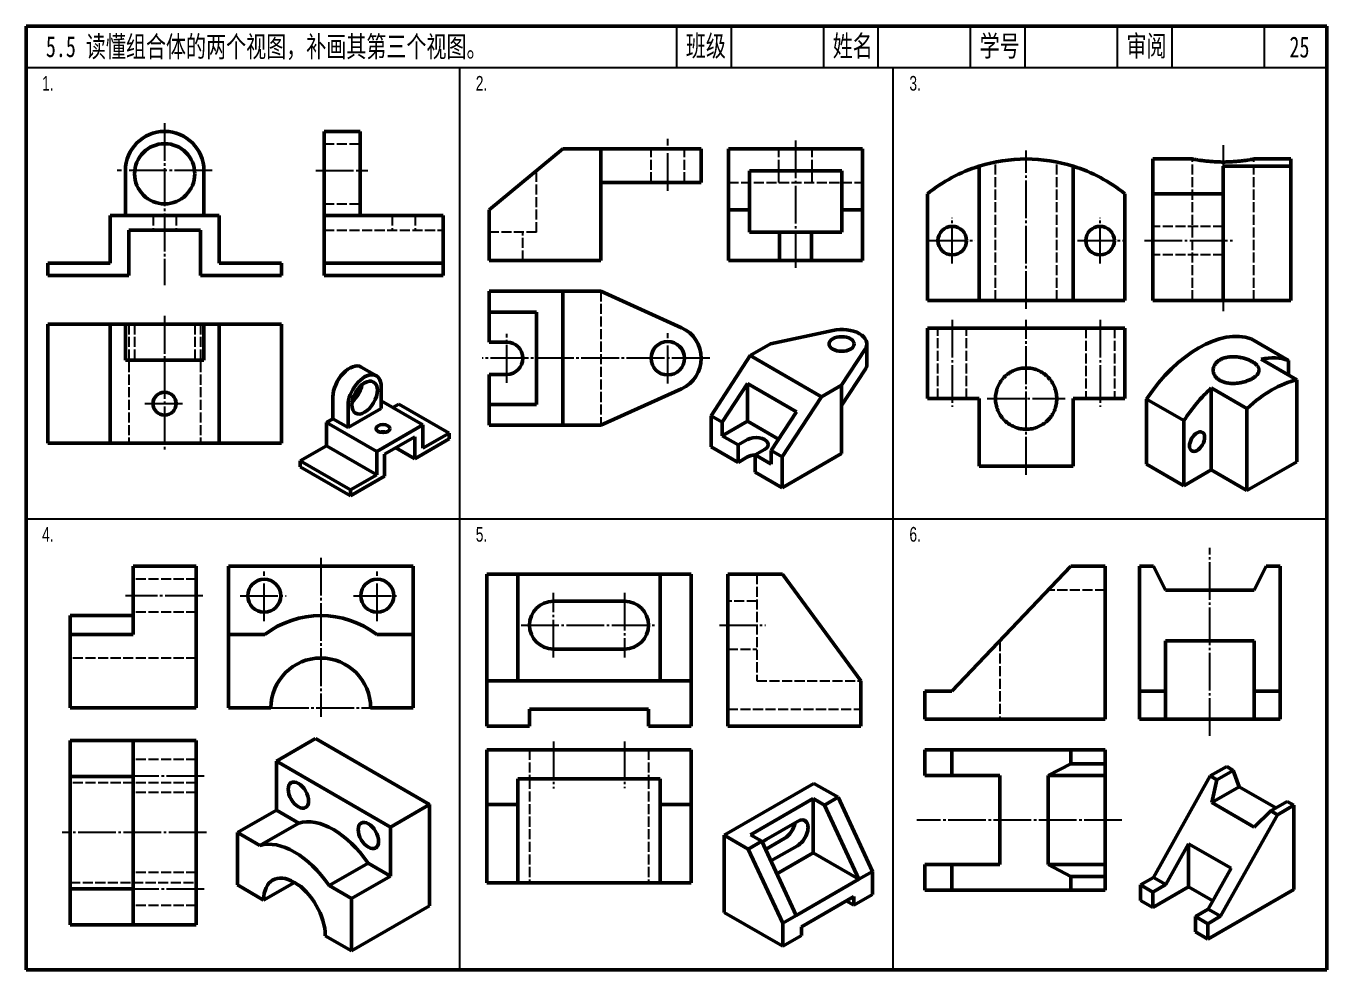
# Model space of a CAD drawing. Header units: millimetres. Extents: x 94 to 2877, y 87 to 1089.
# Drawn here: x 94.1 to 404.1, y 87 to 312 of the extents above; entities that cross this region are included whole.
import ezdxf

# ---------------------------------------------------------------- set-up
doc = ezdxf.new("R2010")
doc.units = ezdxf.units.MM
doc.header["$LTSCALE"] = 0.6
doc.linetypes.add('myCENTER', pattern=[18, 15, -1, 1, -1])
doc.linetypes.add('myHIDDEN', pattern=[5, 4, -1])
for name, color, linetype, lineweight in [('中心线', 7, 'myCENTER', 25), ('标题文字', 7, 'Continuous', 25), ('答案中心线', 1, 'myCENTER', 25), ('答案粗实线', 1, 'Continuous', 50), ('答案虚线', 1, 'myHIDDEN', 25), ('粗实线', 7, 'Continuous', 50), ('细实线', 7, 'Continuous', 25), ('虚线', 7, 'myHIDDEN', 25)]:
    doc.layers.add(name, color=color, linetype=linetype, lineweight=lineweight)
doc.styles.add('标题汉字1-5号', font='', dxfattribs={"width": 0.7, "height": 5})
doc.styles.add('标题汉字2-3.5号', font='', dxfattribs={"width": 0.7, "height": 3.5})
doc.styles.get('标题汉字1-5号').set_extended_font_data('SimSun')
doc.styles.get('标题汉字2-3.5号').set_extended_font_data('FZFangSong-Z02')

msp = doc.modelspace()

# ---------------------------------------------------------------- linework, layer by layer
at = {"layer": '中心线'}
for p, q in [((127.113, 288.91), (127.113, 250.268)), ((247.006, 272.757), (247.006, 285.151)), ((332.392, 244.636), (332.392, 282.335)), ((138.466, 277.558), (115.761, 277.558)), ((314.782, 255.462), (314.782, 266.283)), ((350.002, 255.462), (350.002, 266.283)), ((309.371, 260.873), (320.192, 260.873)), ((344.592, 260.873), (355.412, 260.873)), ((127.113, 242.93), (127.113, 210.574)), ((314.782, 242.006), (314.782, 221.257)), ((332.392, 205.088), (332.392, 241.999)), ((350.002, 242.006), (350.002, 221.257)), ((247.006, 226.85), (247.006, 238.83)), ((208.642, 227.004), (208.642, 238.676)), ((256.986, 232.84), (202.811, 232.84)), ((323.091, 223.221), (341.693, 223.221)), ((122.356, 222.02), (131.85, 222.02)), ((376.16, 142.834), (376.16, 187.645)), ((164.317, 185.3), (164.317, 147.407)), ((150.848, 170.151), (150.848, 182.04)), ((177.786, 170.151), (177.786, 182.04)), ((219.745, 161.523), (219.745, 176.923)), ((236.713, 176.923), (236.713, 161.523)), ((136.199, 176.234), (117.812, 176.234)), ((145.075, 176.234), (156.09, 176.234)), ((172.144, 176.234), (182.913, 176.234)), ((212.046, 169.223), (244.412, 169.223)), ((152.442, 149.506), (176.191, 149.506)), ((219.745, 141.514), (219.745, 130.252)), ((236.713, 141.514), (236.713, 130.4)), ((355.225, 122.781), (306.372, 122.781))]:
    msp.add_line(p, q, dxfattribs=at)
at = {"layer": '答案中心线'}
for p, q in [((277.45, 284.737), (277.45, 254.398)), ((379.353, 283.617), (379.353, 244.071)), ((163.139, 277.558), (175.564, 277.558)), ((360.575, 260.873), (382.142, 260.873)), ((259.305, 169.223), (270.29, 169.223)), ((136.565, 133.247), (117.228, 133.247)), ((137.078, 119.778), (102.695, 119.778)), ((136.565, 106.309), (117.228, 106.309))]:
    msp.add_line(p, q, dxfattribs=at)
at = {"layer": '答案粗实线', "extrusion": (0, 1, 0)}
for p, q in [((165.139, 286.91), (165.139, 277.558)), ((165.139, 286.91), (173.671, 286.91)), ((173.671, 277.558), (173.671, 286.91)), ((261.49, 282.737), (261.49, 268.196)), ((293.41, 282.737), (261.49, 282.737)), ((293.41, 268.196), (293.41, 282.737)), ((362.575, 280.335), (372.052, 280.335)), ((362.575, 280.335), (362.575, 272.018)), ((386.654, 280.335), (395.486, 280.335)), ((395.486, 278.615), (395.486, 280.335)), ((165.139, 277.558), (165.139, 266.867)), ((173.671, 266.867), (173.671, 277.558)), ((266.447, 277.549), (288.453, 277.549)), ((266.447, 268.196), (266.447, 277.549)), ((288.453, 277.549), (288.453, 268.196)), ((379.353, 272.018), (379.353, 278.615)), ((379.353, 278.615), (395.486, 278.615)), ((395.486, 278.615), (395.486, 246.636)), ((362.575, 272.018), (362.575, 246.636)), ((379.353, 272.018), (362.575, 272.018)), ((379.353, 246.636), (379.353, 272.018)), ((165.139, 266.867), (165.139, 255.505)), ((165.139, 266.867), (193.495, 266.867)), ((193.495, 255.505), (193.495, 266.867)), ((261.49, 256.137), (261.49, 268.196)), ((261.49, 268.196), (266.447, 268.196)), ((266.447, 262.876), (266.447, 268.196)), ((288.453, 268.196), (288.453, 262.876)), ((288.453, 268.196), (293.41, 268.196)), ((293.41, 256.137), (293.41, 268.196)), ((273.614, 262.876), (266.447, 262.876)), ((281.286, 262.876), (273.614, 262.876)), ((273.614, 256.137), (273.614, 262.876)), ((281.286, 262.876), (281.286, 256.137)), ((288.453, 262.876), (281.286, 262.876)), ((165.139, 255.505), (165.139, 252.587)), ((165.139, 255.505), (193.495, 255.505)), ((193.495, 252.587), (193.495, 255.505)), ((261.49, 256.137), (273.614, 256.137)), ((281.286, 256.137), (273.614, 256.137)), ((281.286, 256.137), (293.41, 256.137)), ((165.139, 252.587), (193.495, 252.587)), ((379.353, 246.636), (362.575, 246.636)), ((395.486, 246.636), (379.353, 246.636)), ((314.708, 153.5), (343.032, 183.253)), ((351.225, 183.253), (343.032, 183.253)), ((351.225, 146.834), (351.225, 183.253)), ((261.305, 181.375), (274.338, 181.375)), ((261.305, 181.375), (261.305, 145.146)), ((274.338, 181.375), (293.035, 155.941)), ((293.035, 145.146), (293.035, 155.941)), ((308.27, 153.5), (314.708, 153.5)), ((308.27, 153.5), (308.27, 146.834)), ((351.225, 146.834), (308.27, 146.834)), ((261.305, 145.146), (293.035, 145.146))]:
    msp.add_line(p, q, dxfattribs=at)
at = {"layer": '答案粗实线', "extrusion": (0, 0.816497, 0.57735)}
for p, q in [((271.462, 236.245), (286.311, 239.486)), ((266.654, 233.469), (271.462, 236.245)), ((294.432, 231.346), (294.432, 236.245)), ((386, 237.467), (394.873, 232.344)), ((266.654, 233.469), (257.32, 219.154)), ((283.624, 223.671), (266.654, 233.469)), ((294.045, 235.021), (288.432, 226.447)), ((396.891, 227.685), (388.359, 232.612)), ((173.954, 230.743), (177.557, 228.662)), ((288.432, 221.548), (294.045, 230.122)), ((394.873, 232.344), (394.873, 228.851)), ((259.955, 217.632), (265.959, 226.84)), ((265.959, 217.832), (265.959, 226.84)), ((265.959, 226.84), (277.659, 220.085)), ((288.432, 226.447), (283.624, 223.671)), ((288.432, 221.548), (288.432, 226.447)), ((396.891, 208.157), (396.891, 227.685)), ((167.21, 223.624), (167.21, 218.41)), ((178.714, 226.105), (178.714, 220.891)), ((274.29, 209.356), (283.624, 223.671)), ((376.488, 206.229), (376.488, 225.758)), ((376.488, 225.758), (385.02, 220.832)), ((170.814, 216.33), (170.814, 221.544)), ((178.714, 220.891), (170.814, 216.33)), ((178.714, 222.67), (188.628, 216.946)), ((182.91, 221.933), (181.45, 221.09)), ((182.91, 221.933), (194.887, 215.018)), ((288.432, 210.118), (288.432, 221.548)), ((361.101, 223.092), (361.101, 207.592)), ((369.974, 217.969), (361.101, 223.092)), ((385.02, 220.832), (385.02, 201.303)), ((167.21, 218.41), (165.67, 217.521)), ((165.67, 217.521), (165.67, 211.979)), ((165.67, 217.521), (177.646, 210.606)), ((170.814, 216.33), (167.21, 218.41)), ((257.32, 211.751), (257.32, 219.154)), ((257.32, 219.154), (259.955, 217.632)), ((259.955, 214.366), (265.959, 217.832)), ((259.955, 214.366), (259.955, 217.632)), ((265.959, 217.832), (273.392, 213.541)), ((277.659, 220.085), (271.655, 210.877)), ((369.974, 202.469), (369.974, 217.969)), ((177.646, 210.606), (188.628, 216.946)), ((186.753, 214.141), (179.521, 209.966)), ((186.753, 208.899), (186.753, 214.141)), ((188.628, 216.946), (188.628, 211.404)), ((188.628, 211.404), (194.887, 215.018)), ((194.887, 215.018), (194.887, 213.595)), ((263.765, 212.166), (259.955, 214.366)), ((165.67, 211.979), (159.411, 208.366)), ((165.67, 211.979), (177.646, 205.064)), ((182.213, 211.52), (186.753, 208.899)), ((194.887, 213.595), (186.753, 208.899)), ((257.32, 211.751), (263.765, 208.029)), ((265.996, 213.454), (263.765, 212.166)), ((263.765, 208.029), (263.765, 212.166)), ((267.845, 209.811), (270.075, 211.099)), ((271.655, 210.877), (271.655, 207.611)), ((271.655, 210.877), (274.29, 209.356)), ((159.411, 208.366), (159.411, 206.943)), ((159.411, 208.366), (171.388, 201.451)), ((177.646, 205.064), (177.646, 210.606)), ((179.521, 209.966), (179.521, 204.724)), ((265.996, 209.317), (263.765, 208.029)), ((267.845, 209.811), (267.845, 205.674)), ((271.655, 207.611), (267.845, 209.811)), ((274.29, 201.953), (288.432, 210.118)), ((274.29, 201.953), (274.29, 209.356)), ((396.891, 208.157), (385.02, 201.303)), ((159.411, 206.943), (171.388, 200.028)), ((171.388, 201.451), (177.646, 205.064)), ((179.521, 204.724), (171.388, 200.028)), ((267.845, 205.674), (274.29, 201.953)), ((369.974, 202.469), (361.101, 207.592)), ((376.488, 206.229), (369.974, 202.469)), ((385.02, 201.303), (376.488, 206.229)), ((171.388, 200.028), (171.388, 201.451)), ((163.043, 142.177), (153.725, 136.797)), ((190.248, 126.47), (163.043, 142.177)), ((153.725, 136.797), (180.93, 121.09)), ((153.725, 125.125), (153.725, 136.797)), ((380.175, 135.535), (376.264, 133.277)), ((377.852, 132.36), (381.763, 134.618)), ((381.763, 134.618), (380.175, 135.535)), ((381.763, 134.618), (383.115, 130.7)), ((281.832, 131.513), (260.442, 119.163)), ((281.832, 131.513), (287.567, 128.202)), ((376.264, 133.277), (362.745, 109.074)), ((377.852, 132.36), (376.264, 133.277)), ((376.618, 126.948), (377.852, 132.36)), ((383.115, 130.7), (376.618, 126.948)), ((383.115, 130.7), (391.862, 125.649)), ((266.72, 119.267), (281.653, 127.889)), ((281.653, 127.889), (284.338, 126.338)), ((281.653, 114.967), (281.653, 127.889)), ((287.567, 128.202), (284.338, 126.338)), ((295.793, 110.531), (287.567, 128.202)), ((394.58, 127.218), (390.669, 124.96)), ((396.168, 126.301), (394.58, 127.218)), ((153.725, 125.125), (144.442, 119.765)), ((153.725, 125.125), (159.058, 122.045)), ((190.248, 126.47), (180.93, 121.09)), ((190.248, 102.326), (190.248, 126.47)), ((284.338, 126.338), (292.565, 108.667)), ((386.73, 121.11), (376.618, 126.948)), ((378.738, 99.84), (392.257, 124.043)), ((390.669, 124.96), (386.73, 121.11)), ((392.257, 124.043), (390.669, 124.96)), ((396.168, 126.301), (392.257, 124.043)), ((396.168, 106.229), (396.168, 126.301)), ((159.058, 122.045), (149.776, 116.686)), ((180.93, 121.09), (180.93, 109.418)), ((270.454, 118.145), (277.919, 122.455)), ((144.442, 119.765), (149.776, 116.686)), ((144.442, 107.294), (144.442, 119.765)), ((260.442, 119.163), (266.177, 115.853)), ((260.442, 119.163), (260.442, 100.757)), ((269.405, 117.716), (266.72, 119.267)), ((270.303, 115.787), (274.87, 118.424)), ((269.405, 117.716), (266.177, 115.853)), ((266.177, 115.853), (274.403, 98.182)), ((277.631, 100.046), (269.405, 117.716)), ((277.919, 116.663), (271.595, 113.012)), ((273.008, 109.976), (281.653, 114.967)), ((281.653, 114.967), (292.565, 108.667)), ((365.685, 107.376), (371.119, 117.105)), ((371.119, 117.105), (371.119, 106.84)), ((371.119, 117.105), (381.232, 111.266)), ((166.314, 107.138), (175.597, 112.497)), ((175.597, 112.497), (180.93, 109.418)), ((180.93, 109.418), (171.647, 104.058)), ((292.565, 108.667), (277.631, 100.046)), ((292.565, 108.667), (295.793, 110.531)), ((295.793, 110.531), (295.793, 105.047)), ((362.745, 109.074), (359.672, 107.3)), ((362.745, 109.074), (365.685, 107.376)), ((381.232, 111.266), (375.798, 101.538)), ((150.698, 103.682), (144.442, 107.294)), ((158.045, 107.924), (150.698, 103.682)), ((166.314, 107.138), (171.647, 104.058)), ((359.672, 103.626), (359.672, 107.3)), ((359.672, 107.3), (362.613, 105.602)), ((362.613, 105.602), (365.685, 107.376)), ((371.119, 106.84), (362.613, 101.928)), ((362.613, 101.928), (362.613, 105.602)), ((376.897, 103.504), (371.119, 106.84)), ((396.168, 106.229), (375.665, 94.392)), ((171.647, 104.058), (171.647, 91.587)), ((190.248, 102.326), (171.647, 91.587)), ((278.858, 97.338), (291.338, 104.544)), ((291.338, 102.475), (289.546, 103.509)), ((295.793, 105.047), (291.338, 102.475)), ((291.338, 104.544), (291.338, 102.475)), ((362.613, 101.928), (359.672, 103.626)), ((260.442, 100.757), (274.403, 92.697)), ((274.403, 98.182), (277.631, 100.046)), ((375.798, 101.538), (372.725, 99.763)), ((372.725, 99.763), (372.725, 96.09)), ((372.725, 99.763), (375.665, 98.066)), ((375.665, 98.066), (378.738, 99.84)), ((375.798, 101.538), (378.738, 99.84)), ((274.403, 92.697), (274.403, 98.182)), ((278.858, 95.269), (278.858, 97.338)), ((375.665, 98.066), (375.665, 94.392)), ((171.647, 91.587), (165.392, 95.199)), ((278.858, 95.269), (274.403, 92.697)), ((375.665, 94.392), (372.725, 96.09))]:
    msp.add_line(p, q, dxfattribs=at)
at = {"layer": '答案粗实线'}
for p, q in [((119.587, 141.763), (104.584, 141.763)), ((104.584, 141.763), (104.584, 133.143)), ((119.587, 141.763), (119.587, 97.793)), ((134.648, 141.763), (119.587, 141.763)), ((134.648, 97.793), (134.648, 141.763)), ((119.587, 133.143), (104.584, 133.143)), ((104.584, 133.143), (104.584, 106.413)), ((104.584, 106.413), (119.587, 106.413)), ((104.584, 106.413), (104.584, 97.793)), ((119.587, 97.793), (104.584, 97.793)), ((134.648, 97.793), (119.587, 97.793))]:
    msp.add_line(p, q, dxfattribs=at)
for centre, major_axis, start_param, end_param in [((288.432, 236.245), (6, 0), 5.9218182, 8.2153488), ((373.55, 212.473), (14.014, 24.273), 0.106208, 1.4645883), ((382.424, 207.35), (14.014, 24.273), 0.106208, 0.4812299), ((171.16, 225.905), (2.793, 4.838), 0, 2.3561945), ((174.764, 223.824), (2.793, 4.838), 5.4977871, 8.6393798), ((288.432, 231.346), (6, 0), 5.9218182, 6.2831853), ((171.16, 225.538), (2.145, 3.714), 4.139233, 5.285545), ((390.956, 202.424), (14.014, 24.273), 0.4812299, 1.0895665), ((382.424, 207.35), (14.014, 24.273), 1.0895665, 1.4645883), ((179.143, 214.355), (1.641, 0), 1.1409967, 2.0005959), ((268.036, 212.277), (2.884, 0), 5.4977871, 8.6393798), ((268.036, 208.139), (2.884, 0), 1.6371225, 2.3561945), ((167.327, 104.8), (9.618, -16.66), 1.7027756, 3.0096134), ((274.87, 121.319), (1.773, 3.071), 3.9269908, 5.280145), ((277.919, 119.559), (1.773, 3.071), 3.9269908, 7.0685835), ((158.045, 99.441), (9.618, -16.66), 1.7027756, 3.0096134), ((270.454, 115.249), (1.773, 3.071), 0.7853982, 1.1572047), ((158.045, 99.441), (5.195, -8.998), 0.7853982, 3.9269908)]:
    msp.add_ellipse(centre, major_axis=major_axis, ratio=0.5773503, start_param=start_param, end_param=end_param, dxfattribs=at)
for centre, major_axis in [((288.432, 236.245), (3, 0)), ((174.764, 223.457), (2.145, 3.714)), ((179.143, 216.077), (1.641, 0)), ((373.11, 212.973), (1.275, 2.209)), ((158.994, 128.706), (1.72, -2.979)), ((175.661, 119.084), (1.72, -2.979))]:
    msp.add_ellipse(centre, major_axis=major_axis, ratio=0.5773503, dxfattribs=at)
for points, knots in [([(386.654, 280.335), (386.654, 280.335), (386.643, 280.333), (386.598, 280.324), (386.564, 280.317), (386.471, 280.299), (386.413, 280.288), (386.272, 280.262), (386.19, 280.247), (386.004, 280.213), (385.899, 280.195), (385.67, 280.155), (385.544, 280.134), (385.277, 280.091), (385.134, 280.068), (384.834, 280.023), (384.677, 280), (384.354, 279.955), (384.182, 279.932), (383.819, 279.886), (383.628, 279.864), (383.229, 279.82), (383.022, 279.799), (382.595, 279.759), (382.375, 279.74), (381.925, 279.706), (381.696, 279.69), (381.231, 279.664), (380.995, 279.653), (380.523, 279.634), (380.287, 279.628), (379.816, 279.619), (379.583, 279.617), (379.353, 279.617), (379.123, 279.617), (378.889, 279.619), (378.419, 279.628), (378.182, 279.634), (377.71, 279.653), (377.475, 279.664), (377.01, 279.69), (376.78, 279.706), (376.331, 279.74), (376.111, 279.759), (375.683, 279.799), (375.476, 279.82), (375.078, 279.864), (374.887, 279.886), (374.524, 279.932), (374.352, 279.955), (374.028, 280), (373.872, 280.023), (373.572, 280.068), (373.429, 280.091), (373.161, 280.134), (373.036, 280.155), (372.807, 280.195), (372.702, 280.213), (372.516, 280.247), (372.434, 280.262), (372.293, 280.288), (372.235, 280.299), (372.142, 280.317), (372.108, 280.324), (372.063, 280.333), (372.052, 280.335), (372.052, 280.335)], [114.5918871, 114.5918871, 114.5918871, 114.5918871, 116.979158, 116.979158, 119.3664288, 119.3664288, 121.7536997, 121.7536997, 124.1409706, 124.1409706, 126.5282414, 126.5282414, 128.9155123, 128.9155123, 131.3027832, 131.3027832, 133.690054, 133.690054, 136.0774451, 136.0774451, 138.4648362, 138.4648362, 140.8522273, 140.8522273, 143.2396184, 143.2396184, 145.6270095, 145.6270095, 148.0144006, 148.0144006, 150.4017917, 150.4017917, 152.7891828, 152.7891828, 152.7891828, 155.1765739, 155.1765739, 157.563965, 157.563965, 159.9513561, 159.9513561, 162.3387472, 162.3387472, 164.7261383, 164.7261383, 167.1135294, 167.1135294, 169.5009205, 169.5009205, 171.8883116, 171.8883116, 174.2755825, 174.2755825, 176.6628533, 176.6628533, 179.0501242, 179.0501242, 181.4373951, 181.4373951, 183.8246659, 183.8246659, 186.2119368, 186.2119368, 188.5992077, 188.5992077, 190.9864785, 190.9864785, 190.9864785, 190.9864785]), ([(378.562, 232.464), (378.684, 232.535), (378.813, 232.601), (379.086, 232.726), (379.229, 232.783), (379.528, 232.888), (379.683, 232.936), (380.003, 233.019), (380.168, 233.055), (380.504, 233.114), (380.676, 233.138), (381.023, 233.175), (381.199, 233.187), (381.551, 233.2), (381.728, 233.201), (382.078, 233.193), (382.252, 233.183), (382.595, 233.156), (382.769, 233.137), (383.119, 233.09), (383.296, 233.061), (383.648, 232.995), (383.824, 232.957), (384.171, 232.872), (384.343, 232.825), (384.679, 232.724), (384.844, 232.67), (385.164, 232.554), (385.319, 232.493), (385.618, 232.367), (385.761, 232.301), (386.034, 232.165), (386.163, 232.096), (386.406, 231.956), (386.524, 231.882), (386.749, 231.73), (386.856, 231.652), (387.057, 231.49), (387.15, 231.407), (387.322, 231.239), (387.4, 231.153), (387.539, 230.98), (387.6, 230.892), (387.705, 230.716), (387.748, 230.628), (387.817, 230.451), (387.843, 230.363), (387.876, 230.188), (387.884, 230.102), (387.884, 229.932), (387.876, 229.845), (387.843, 229.671), (387.817, 229.582), (387.748, 229.406), (387.705, 229.317), (387.6, 229.141), (387.539, 229.053), (387.4, 228.879), (387.322, 228.793), (387.15, 228.625), (387.057, 228.542), (386.856, 228.38), (386.749, 228.301), (386.524, 228.149), (386.406, 228.076), (386.285, 228.006)], [38.1972957, 38.1972957, 38.1972957, 38.1972957, 40.5845666, 40.5845666, 42.9718374, 42.9718374, 45.3591083, 45.3591083, 47.7463792, 47.7463792, 50.13365, 50.13365, 52.5209209, 52.5209209, 54.9081918, 54.9081918, 57.2954626, 57.2954626, 59.6828537, 59.6828537, 62.0702448, 62.0702448, 64.4576359, 64.4576359, 66.845027, 66.845027, 69.2324181, 69.2324181, 71.6198092, 71.6198092, 74.0072003, 74.0072003, 76.3945914, 76.3945914, 78.7819825, 78.7819825, 81.1693736, 81.1693736, 83.5567647, 83.5567647, 85.9441558, 85.9441558, 88.3315469, 88.3315469, 90.718938, 90.718938, 93.1063291, 93.1063291, 95.4937202, 95.4937202, 97.8809911, 97.8809911, 100.2682619, 100.2682619, 102.6555328, 102.6555328, 105.0428037, 105.0428037, 107.4300745, 107.4300745, 109.8173454, 109.8173454, 112.2046162, 112.2046162, 114.5918871, 114.5918871, 114.5918871, 114.5918871]), ([(386.285, 228.006), (386.163, 227.936), (386.034, 227.866), (385.761, 227.731), (385.618, 227.665), (385.319, 227.539), (385.164, 227.478), (384.844, 227.363), (384.679, 227.308), (384.343, 227.207), (384.171, 227.161), (383.824, 227.076), (383.648, 227.038), (383.296, 226.972), (383.119, 226.944), (382.769, 226.896), (382.595, 226.878), (382.252, 226.85), (382.078, 226.841), (381.728, 226.833), (381.551, 226.833), (381.199, 226.846), (381.023, 226.859), (380.676, 226.894), (380.504, 226.918), (380.168, 226.978), (380.003, 227.014), (379.683, 227.096), (379.528, 227.143), (379.229, 227.248), (379.086, 227.306), (378.813, 227.43), (378.684, 227.497), (378.562, 227.567), (378.441, 227.637), (378.323, 227.713), (378.098, 227.876), (377.991, 227.963), (377.79, 228.147), (377.697, 228.243), (377.525, 228.444), (377.447, 228.549), (377.308, 228.764), (377.247, 228.874), (377.142, 229.099), (377.099, 229.214), (377.03, 229.444), (377.004, 229.56), (376.971, 229.79), (376.963, 229.904), (376.963, 230.129), (376.971, 230.244), (377.004, 230.474), (377.03, 230.59), (377.099, 230.819), (377.142, 230.934), (377.247, 231.158), (377.308, 231.269), (377.447, 231.484), (377.525, 231.588), (377.697, 231.789), (377.79, 231.885), (377.991, 232.069), (378.098, 232.155), (378.323, 232.318), (378.441, 232.394), (378.562, 232.464)], [114.5918871, 114.5918871, 114.5918871, 114.5918871, 116.979158, 116.979158, 119.3664288, 119.3664288, 121.7536997, 121.7536997, 124.1409706, 124.1409706, 126.5282414, 126.5282414, 128.9155123, 128.9155123, 131.3027832, 131.3027832, 133.690054, 133.690054, 136.0774451, 136.0774451, 138.4648362, 138.4648362, 140.8522273, 140.8522273, 143.2396184, 143.2396184, 145.6270095, 145.6270095, 148.0144006, 148.0144006, 150.4017917, 150.4017917, 152.7891828, 152.7891828, 152.7891828, 155.1765739, 155.1765739, 157.563965, 157.563965, 159.9513561, 159.9513561, 162.3387472, 162.3387472, 164.7261383, 164.7261383, 167.1135294, 167.1135294, 169.5009205, 169.5009205, 171.8883116, 171.8883116, 174.2755825, 174.2755825, 176.6628533, 176.6628533, 179.0501242, 179.0501242, 181.4373951, 181.4373951, 183.8246659, 183.8246659, 186.2119368, 186.2119368, 188.5992077, 188.5992077, 190.9864785, 190.9864785, 190.9864785, 190.9864785])]:
    msp.add_open_spline(points, degree=3, knots=knots, dxfattribs=at)
at = {"layer": '答案虚线', "extrusion": (0, 1, 0)}
for p, q in [((165.139, 283.986), (173.671, 283.986)), ((273.46, 274.757), (273.46, 282.737)), ((281.44, 274.757), (281.44, 282.737)), ((372.052, 246.636), (372.052, 280.335)), ((386.654, 246.636), (386.654, 280.335)), ((261.49, 274.757), (293.41, 274.757)), ((165.139, 269.625), (173.671, 269.625)), ((181.302, 266.867), (181.302, 263.336)), ((186.796, 266.867), (186.796, 263.336)), ((379.353, 264.283), (362.575, 264.283)), ((165.139, 263.336), (193.495, 263.336)), ((379.353, 257.462), (362.575, 257.462)), ((268.235, 181.375), (268.235, 155.941)), ((351.225, 177.56), (337.612, 177.56)), ((268.235, 174.923), (261.305, 174.923)), ((326.093, 165.459), (326.093, 146.834)), ((261.305, 163.523), (268.235, 163.523)), ((268.235, 155.941), (293.035, 155.941)), ((261.305, 149.219), (293.035, 149.219))]:
    msp.add_line(p, q, dxfattribs=at)
at = {"layer": '答案虚线'}
for p, q in [((134.648, 137.178), (119.587, 137.178)), ((134.648, 131.652), (104.584, 131.652)), ((134.648, 129.315), (119.587, 129.315)), ((134.648, 110.24), (119.587, 110.24)), ((104.584, 107.903), (134.648, 107.903)), ((134.648, 102.377), (119.587, 102.377))]:
    msp.add_line(p, q, dxfattribs=at)
at = {"layer": '粗实线'}
for p, q in [((94.078, 312.032), (94.078, 87.032)), ((404.078, 312.032), (94.078, 312.032)), ((404.078, 87.032), (404.078, 312.032)), ((204.446, 248.8), (204.446, 243.843)), ((222.002, 248.8), (204.446, 248.8)), ((222.002, 248.8), (231.046, 248.8)), ((222.002, 216.88), (222.002, 248.8)), ((231.046, 248.8), (250.29, 240.113)), ((204.446, 236.676), (204.446, 243.843)), ((204.446, 243.843), (215.739, 243.843)), ((215.739, 243.843), (215.739, 221.836)), ((114.114, 240.93), (99.296, 240.93)), ((99.296, 240.93), (99.296, 212.574)), ((114.114, 240.93), (114.114, 212.574)), ((117.761, 240.93), (114.114, 240.93)), ((136.466, 240.93), (117.761, 240.93)), ((117.761, 240.93), (117.761, 232.398)), ((140.113, 240.93), (136.466, 240.93)), ((136.466, 240.93), (136.466, 232.398)), ((154.931, 240.93), (140.113, 240.93)), ((140.113, 240.93), (140.113, 212.574)), ((154.931, 240.93), (154.931, 212.574)), ((355.932, 239.999), (308.852, 239.999)), ((308.852, 223.221), (308.852, 239.999)), ((355.932, 239.999), (355.932, 223.221)), ((208.642, 236.676), (204.446, 236.676)), ((117.761, 232.398), (136.466, 232.398)), ((204.446, 229.004), (208.642, 229.004)), ((204.446, 221.836), (204.446, 229.004)), ((250.29, 225.567), (231.046, 216.88)), ((308.852, 223.221), (321.168, 223.221)), ((321.168, 223.221), (321.168, 207.088)), ((343.615, 223.221), (355.932, 223.221)), ((343.615, 207.088), (343.615, 223.221)), ((204.446, 221.836), (204.446, 216.88)), ((215.739, 221.836), (204.446, 221.836)), ((204.446, 216.88), (222.002, 216.88)), ((231.046, 216.88), (222.002, 216.88)), ((99.296, 212.574), (114.114, 212.574)), ((114.114, 212.574), (140.113, 212.574)), ((140.113, 212.574), (154.931, 212.574)), ((321.168, 207.088), (343.615, 207.088)), ((252.537, 139.514), (203.921, 139.514)), ((203.921, 139.514), (203.921, 126.481)), ((252.537, 139.514), (252.537, 126.481)), ((308.27, 139.535), (308.27, 133.375)), ((314.708, 139.535), (308.27, 139.535)), ((343.032, 139.535), (314.708, 139.535)), ((314.708, 139.535), (314.708, 133.375)), ((351.225, 139.535), (343.032, 139.535)), ((343.032, 136.208), (343.032, 139.535)), ((351.225, 136.208), (351.225, 139.535)), ((308.27, 133.375), (314.708, 133.375)), ((314.708, 133.375), (326.093, 133.375)), ((326.093, 133.375), (326.093, 112.188)), ((337.612, 133.375), (343.032, 136.208)), ((351.225, 133.375), (337.612, 133.375)), ((337.612, 112.188), (337.612, 133.375)), ((343.032, 136.208), (351.225, 136.208)), ((351.225, 136.208), (351.225, 133.375)), ((351.225, 133.375), (351.225, 112.188)), ((211.259, 126.481), (211.259, 132.584)), ((211.259, 132.584), (245.2, 132.584)), ((245.2, 132.584), (245.2, 126.481)), ((211.259, 126.481), (203.921, 126.481)), ((203.921, 126.481), (203.921, 107.784)), ((211.259, 107.784), (211.259, 126.481)), ((245.2, 126.481), (245.2, 107.784)), ((252.537, 126.481), (245.2, 126.481)), ((252.537, 107.784), (252.537, 126.481)), ((314.708, 112.188), (308.27, 112.188)), ((308.27, 112.188), (308.27, 106.028)), ((326.093, 112.188), (314.708, 112.188)), ((314.708, 112.188), (314.708, 106.028)), ((351.225, 112.188), (337.612, 112.188)), ((343.032, 109.355), (337.612, 112.188)), ((351.225, 112.188), (351.225, 109.355)), ((351.225, 109.355), (343.032, 109.355)), ((343.032, 106.028), (343.032, 109.355)), ((351.225, 106.028), (351.225, 109.355)), ((203.921, 107.784), (211.259, 107.784)), ((245.2, 107.784), (211.259, 107.784)), ((245.2, 107.784), (252.537, 107.784)), ((308.27, 106.028), (314.708, 106.028)), ((314.708, 106.028), (343.032, 106.028)), ((351.225, 106.028), (343.032, 106.028)), ((94.078, 87.032), (404.078, 87.032))]:
    msp.add_line(p, q, dxfattribs=at)
at = {"layer": '粗实线', "extrusion": (0, 1, 0)}
for p, q in [((204.446, 268.196), (222.002, 282.737)), ((231.046, 282.737), (222.002, 282.737)), ((231.046, 274.757), (231.046, 282.737)), ((250.29, 282.737), (231.046, 282.737)), ((254.986, 282.737), (250.29, 282.737)), ((254.986, 274.757), (254.986, 282.737)), ((117.761, 266.867), (117.761, 277.558)), ((136.466, 277.558), (136.466, 266.867)), ((321.168, 278.615), (321.168, 246.636)), ((343.615, 246.636), (343.615, 278.615)), ((231.046, 256.137), (231.046, 274.757)), ((231.046, 274.757), (250.29, 274.757)), ((250.29, 274.757), (254.986, 274.757)), ((308.852, 246.636), (308.852, 272.018)), ((355.932, 272.018), (355.932, 246.636)), ((114.114, 255.505), (114.114, 266.867)), ((114.114, 266.867), (140.113, 266.867)), ((140.113, 266.867), (140.113, 255.505)), ((204.446, 256.137), (204.446, 268.196)), ((118.552, 263.336), (118.552, 252.587)), ((135.675, 263.336), (118.552, 263.336)), ((135.675, 252.587), (135.675, 263.336)), ((99.296, 255.505), (114.114, 255.505)), ((99.296, 252.587), (99.296, 255.505)), ((140.113, 255.505), (154.931, 255.505)), ((154.931, 255.505), (154.931, 252.587)), ((204.446, 256.137), (231.046, 256.137)), ((118.552, 252.587), (99.296, 252.587)), ((154.931, 252.587), (135.675, 252.587)), ((321.168, 246.636), (308.852, 246.636)), ((343.615, 246.636), (321.168, 246.636)), ((355.932, 246.636), (343.615, 246.636)), ((134.648, 183.3), (119.587, 183.3)), ((119.587, 183.3), (119.587, 166.963)), ((134.648, 149.506), (134.648, 183.3)), ((142.332, 183.3), (142.332, 166.963)), ((186.302, 183.3), (142.332, 183.3)), ((186.302, 166.963), (186.302, 183.3)), ((359.406, 183.253), (359.406, 153.5)), ((362.734, 183.253), (359.406, 183.253)), ((365.566, 177.56), (362.734, 183.253)), ((389.586, 183.253), (386.754, 177.56)), ((392.914, 183.253), (389.586, 183.253)), ((392.914, 153.5), (392.914, 183.253)), ((211.259, 181.375), (203.921, 181.375)), ((203.921, 181.375), (203.921, 155.941)), ((211.259, 155.941), (211.259, 181.375)), ((211.259, 181.375), (245.2, 181.375)), ((245.2, 181.375), (245.2, 155.941)), ((252.537, 181.375), (245.2, 181.375)), ((252.537, 155.941), (252.537, 181.375)), ((386.754, 177.56), (365.566, 177.56)), ((219.745, 174.923), (236.713, 174.923)), ((119.587, 171.491), (104.584, 171.491)), ((104.584, 171.491), (104.584, 166.963)), ((119.587, 166.963), (104.584, 166.963)), ((104.584, 166.963), (104.584, 149.506)), ((150.952, 166.963), (142.332, 166.963)), ((142.332, 166.963), (142.332, 149.506)), ((186.302, 166.963), (177.682, 166.963)), ((186.302, 149.506), (186.302, 166.963)), ((365.566, 165.459), (386.754, 165.459)), ((365.566, 153.5), (365.566, 165.459)), ((386.754, 165.459), (386.754, 153.5)), ((236.713, 163.523), (219.745, 163.523)), ((203.921, 155.941), (211.259, 155.941)), ((203.921, 145.146), (203.921, 155.941)), ((245.2, 155.941), (211.259, 155.941)), ((245.2, 155.941), (252.537, 155.941)), ((252.537, 155.941), (252.537, 145.146)), ((359.406, 146.834), (359.406, 153.5)), ((359.406, 153.5), (365.566, 153.5)), ((365.566, 146.834), (365.566, 153.5)), ((386.754, 153.5), (386.754, 146.834)), ((386.754, 153.5), (392.914, 153.5)), ((392.914, 153.5), (392.914, 146.834)), ((134.648, 149.506), (104.584, 149.506)), ((142.332, 149.506), (152.442, 149.506)), ((176.191, 149.506), (186.302, 149.506)), ((214.046, 145.146), (214.046, 149.219)), ((214.046, 149.219), (242.412, 149.219)), ((242.412, 149.219), (242.412, 145.146)), ((365.566, 146.834), (359.406, 146.834)), ((386.754, 146.834), (365.566, 146.834)), ((392.914, 146.834), (386.754, 146.834)), ((214.046, 145.146), (203.921, 145.146)), ((252.537, 145.146), (242.412, 145.146))]:
    msp.add_line(p, q, dxfattribs=at)
at = {"layer": '粗实线'}
for centre, radius in [((127.113, 276.806), 7.18), ((314.782, 260.873), 3.41), ((350.002, 260.873), 3.41), ((247.006, 232.84), 3.99), ((127.103, 222.02), 2.747)]:
    msp.add_circle(centre, radius, dxfattribs=at)
at = {"layer": '粗实线', "extrusion": (2.22045e-16, -4.93038e-32, -1)}
for centre in [(-150.848, 176.234), (-177.786, 176.234)]:
    msp.add_circle(centre, 3.932, dxfattribs=at)
at = {"layer": '粗实线'}
for centre, radius, start, end in [((127.113, 277.558), 9.352, 0, 180), ((332.392, 242.86), 37.474, 72.57244, 107.42756), ((332.392, 242.86), 37.474, 107.42756, 128.91473), ((332.392, 242.86), 37.474, 51.08527, 72.57244), ((247.006, 232.84), 7.98, 294.29519, 65.70481), ((208.642, 232.84), 3.836, 270, 90), ((219.745, 169.223), 5.7, 90, 270), ((236.713, 169.223), 5.7, 270, 90)]:
    msp.add_arc(centre, radius, start, end, dxfattribs=at)
at = {"layer": '粗实线', "extrusion": (2.22045e-16, -4.93038e-32, -1)}
for radius, start, end in [(21.985, 52.56185, 127.43815), (11.874, 0, 180)]:
    msp.add_arc((-164.317, 149.506), radius, start, end, dxfattribs=at)
at = {"layer": '粗实线'}
for points, knots in [([(332.392, 215.92), (332.162, 215.92), (331.928, 215.931), (331.458, 215.976), (331.221, 216.01), (330.749, 216.103), (330.514, 216.161), (330.049, 216.302), (329.819, 216.384), (329.37, 216.57), (329.15, 216.675), (328.722, 216.904), (328.515, 217.029), (328.117, 217.297), (327.926, 217.44), (327.563, 217.74), (327.391, 217.896), (327.067, 218.22), (326.91, 218.392), (326.611, 218.755), (326.468, 218.946), (326.2, 219.344), (326.075, 219.551), (325.845, 219.979), (325.741, 220.199), (325.555, 220.648), (325.472, 220.878), (325.332, 221.343), (325.274, 221.578), (325.181, 222.05), (325.147, 222.287), (325.102, 222.757), (325.091, 222.991), (325.091, 223.221), (325.091, 223.451), (325.102, 223.684), (325.147, 224.155), (325.181, 224.392), (325.274, 224.864), (325.332, 225.099), (325.472, 225.564), (325.555, 225.793), (325.741, 226.243), (325.845, 226.463), (326.075, 226.89), (326.2, 227.097), (326.468, 227.496), (326.611, 227.687), (326.91, 228.05), (327.067, 228.222), (327.391, 228.545), (327.563, 228.702), (327.926, 229.002), (328.117, 229.145), (328.515, 229.413), (328.722, 229.538), (329.15, 229.767), (329.37, 229.872), (329.819, 230.058), (330.049, 230.14), (330.514, 230.281), (330.749, 230.339), (331.221, 230.432), (331.458, 230.466), (331.928, 230.511), (332.162, 230.522), (332.392, 230.522)], [114.5918871, 114.5918871, 114.5918871, 114.5918871, 116.979158, 116.979158, 119.3664288, 119.3664288, 121.7536997, 121.7536997, 124.1409706, 124.1409706, 126.5282414, 126.5282414, 128.9155123, 128.9155123, 131.3027832, 131.3027832, 133.690054, 133.690054, 136.0774451, 136.0774451, 138.4648362, 138.4648362, 140.8522273, 140.8522273, 143.2396184, 143.2396184, 145.6270095, 145.6270095, 148.0144006, 148.0144006, 150.4017917, 150.4017917, 152.7891828, 152.7891828, 152.7891828, 155.1765739, 155.1765739, 157.563965, 157.563965, 159.9513561, 159.9513561, 162.3387472, 162.3387472, 164.7261383, 164.7261383, 167.1135294, 167.1135294, 169.5009205, 169.5009205, 171.8883116, 171.8883116, 174.2755825, 174.2755825, 176.6628533, 176.6628533, 179.0501242, 179.0501242, 181.4373951, 181.4373951, 183.8246659, 183.8246659, 186.2119368, 186.2119368, 188.5992077, 188.5992077, 190.9864785, 190.9864785, 190.9864785, 190.9864785]), ([(332.392, 230.522), (332.622, 230.522), (332.855, 230.511), (333.326, 230.466), (333.562, 230.432), (334.034, 230.339), (334.27, 230.281), (334.735, 230.14), (334.964, 230.058), (335.414, 229.872), (335.634, 229.767), (336.061, 229.538), (336.268, 229.413), (336.666, 229.145), (336.857, 229.002), (337.221, 228.702), (337.393, 228.545), (337.716, 228.222), (337.873, 228.05), (338.173, 227.687), (338.316, 227.496), (338.583, 227.097), (338.708, 226.89), (338.938, 226.463), (339.043, 226.243), (339.229, 225.793), (339.311, 225.564), (339.451, 225.099), (339.51, 224.864), (339.602, 224.392), (339.637, 224.155), (339.682, 223.684), (339.693, 223.451), (339.693, 222.991), (339.682, 222.757), (339.637, 222.287), (339.602, 222.05), (339.51, 221.578), (339.451, 221.343), (339.311, 220.878), (339.229, 220.648), (339.043, 220.199), (338.938, 219.979), (338.708, 219.551), (338.583, 219.344), (338.316, 218.946), (338.173, 218.755), (337.873, 218.392), (337.716, 218.22), (337.393, 217.896), (337.221, 217.74), (336.857, 217.44), (336.666, 217.297), (336.268, 217.029), (336.061, 216.904), (335.634, 216.675), (335.414, 216.57), (334.964, 216.384), (334.735, 216.302), (334.27, 216.161), (334.034, 216.103), (333.562, 216.01), (333.326, 215.976), (332.855, 215.931), (332.622, 215.92), (332.392, 215.92)], [38.1972957, 38.1972957, 38.1972957, 38.1972957, 40.5845666, 40.5845666, 42.9718374, 42.9718374, 45.3591083, 45.3591083, 47.7463792, 47.7463792, 50.13365, 50.13365, 52.5209209, 52.5209209, 54.9081918, 54.9081918, 57.2954626, 57.2954626, 59.6828537, 59.6828537, 62.0702448, 62.0702448, 64.4576359, 64.4576359, 66.845027, 66.845027, 69.2324181, 69.2324181, 71.6198092, 71.6198092, 74.0072003, 74.0072003, 76.3945914, 76.3945914, 78.7819825, 78.7819825, 81.1693736, 81.1693736, 83.5567647, 83.5567647, 85.9441558, 85.9441558, 88.3315469, 88.3315469, 90.718938, 90.718938, 93.1063291, 93.1063291, 95.4937202, 95.4937202, 97.8809911, 97.8809911, 100.2682619, 100.2682619, 102.6555328, 102.6555328, 105.0428037, 105.0428037, 107.4300745, 107.4300745, 109.8173454, 109.8173454, 112.2046162, 112.2046162, 114.5918871, 114.5918871, 114.5918871, 114.5918871])]:
    msp.add_open_spline(points, degree=3, knots=knots, dxfattribs=at)
at = {"layer": '细实线'}
for p, q in [((249.078, 312.032), (249.078, 302.032)), ((262.078, 312.032), (262.078, 302.032)), ((284.078, 312.032), (284.078, 302.032)), ((297.078, 312.032), (297.078, 302.032)), ((319.078, 312.032), (319.078, 302.032)), ((332.078, 312.032), (332.078, 302.032)), ((354.078, 312.032), (354.078, 302.032)), ((367.078, 312.032), (367.078, 302.032)), ((389.078, 312.032), (389.078, 302.032)), ((404.078, 302.032), (94.078, 302.032)), ((197.412, 87.032), (197.412, 302.032)), ((300.745, 87.032), (300.745, 302.032)), ((94.078, 194.532), (404.078, 194.532))]:
    msp.add_line(p, q, dxfattribs=at)
at = {"layer": '虚线', "extrusion": (0, 1, 0)}
for p, q in [((243.016, 274.757), (243.016, 282.737)), ((250.996, 274.757), (250.996, 282.737)), ((325.091, 246.636), (325.091, 279.617)), ((339.693, 246.636), (339.693, 279.617)), ((215.739, 262.876), (215.739, 277.549)), ((124.356, 266.867), (124.356, 263.336)), ((129.85, 266.867), (129.85, 263.336)), ((215.739, 262.876), (204.446, 262.876)), ((212.478, 256.137), (212.478, 262.876)), ((134.648, 180.165), (119.587, 180.165)), ((134.648, 172.302), (119.587, 172.302)), ((134.648, 161.38), (104.584, 161.38))]:
    msp.add_line(p, q, dxfattribs=at)
at = {"layer": '虚线'}
for p, q in [((231.046, 248.8), (231.046, 216.88)), ((118.552, 240.93), (118.552, 212.574)), ((119.933, 240.93), (119.933, 232.398)), ((134.294, 240.93), (134.294, 232.398)), ((135.675, 240.93), (135.675, 212.574)), ((311.371, 223.221), (311.371, 239.999)), ((318.192, 223.221), (318.192, 239.999)), ((346.592, 239.999), (346.592, 223.221)), ((353.412, 239.999), (353.412, 223.221)), ((214.046, 139.514), (214.046, 132.584)), ((242.412, 139.514), (242.412, 132.584)), ((214.046, 132.584), (214.046, 107.784)), ((242.412, 132.584), (242.412, 107.784))]:
    msp.add_line(p, q, dxfattribs=at)

# ---------------------------------------------------------------- texts
at = {"layer": '标题文字', "width": 0.7}
for s, height, style, p in [('5.5 读懂组合体的两个视图，补画其第三个视图。', 5, '标题汉字1-5号', (98.812, 304.631)), ('班级', 5, '标题汉字1-5号', (251.303, 304.797)), ('姓名', 5, '标题汉字1-5号', (286.303, 304.797)), ('学号', 5, '标题汉字1-5号', (321.303, 304.797)), ('审阅', 5, '标题汉字1-5号', (356.303, 304.797)), ('25', 5, '标题汉字1-5号', (395.135, 304.528)), ('1.', 3.5, '标题汉字2-3.5号', (97.915, 296.626)), ('2.', 3.5, '标题汉字2-3.5号', (201.249, 296.626)), ('3.', 3.5, '标题汉字2-3.5号', (304.582, 296.626)), ('4.', 3.5, '标题汉字2-3.5号', (97.915, 189.126)), ('5.', 3.5, '标题汉字2-3.5号', (201.249, 189.126)), ('6.', 3.5, '标题汉字2-3.5号', (304.582, 189.126))]:
    msp.add_text(s, height=height, dxfattribs=dict(at, style=style)).set_placement(p)

doc.saveas('drawing.dxf')
